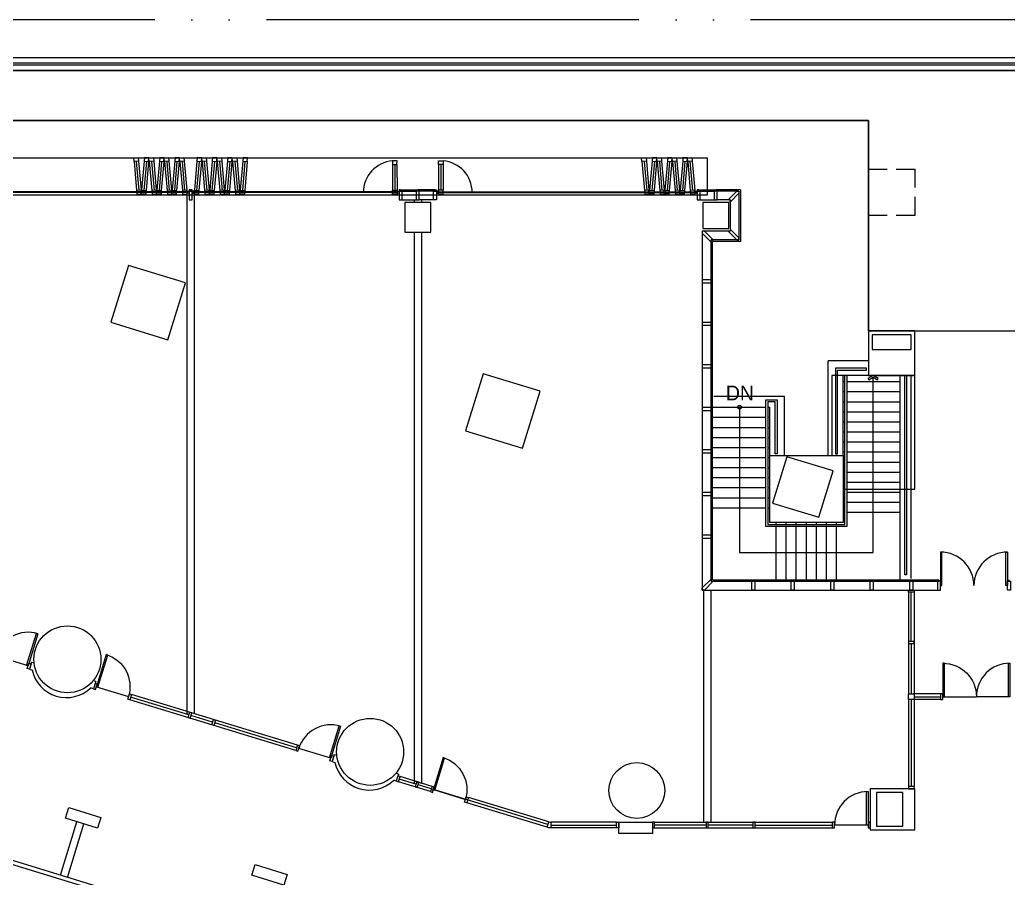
# Model space of a CAD drawing. Header units: millimetres. Extents: x -7448 to 427567, y 91657 to 341328.
# Drawn here: x 177485 to 204027, y 235239 to 258302 of the extents above; entities that cross this region are included whole.
import ezdxf
from ezdxf.enums import TextEntityAlignment as Align

# ---------------------------------------------------------------- set-up
doc = ezdxf.new("R2010")
doc.units = ezdxf.units.MM
doc.header["$LTSCALE"] = 500
doc.header["$MEASUREMENT"] = 0
doc.linetypes.add('CEN-2', pattern=[26, 20, -2, 0, -2, 0, -2])
doc.linetypes.add('HOON1', pattern=[3, 2, -1])
doc.layers.add('e-plan', color=9, linetype='CONTINUOUS')
doc.styles.add('돋움', font='Dotum.ttf')

# ---------------------------------------------------------------- blocks, each defined once
blk = doc.blocks.new('A$C5A682445')
at = {"layer": 'e-plan', "linetype": 'CEN-2'}
blk.add_lwpolyline([(-343809, -111602), (-96696, -114499), (-95833, -114798), (-95367, -115584), (-95446, -166137), (-517, -166635), (-517, -166635), (0, 0), (0, 0), (0, 0), (-297528, 10)], dxfattribs=at)
blk = doc.blocks.new('2F 코어')
at = {"layer": 'e-plan'}
blk.add_line((-241600, -21527), (-235097, -23515), dxfattribs=at)
blk = doc.blocks.new('2F 기둥 140514')
at = {"layer": 'e-plan', "ltscale": 0.5}
for points in [[(127903, 122550), (128603, 122550), (128603, 123350), (127903, 123350)], [(135903, 122650), (136603, 122650), (136603, 123350), (135903, 123350)], [(141503, 119800), (140453, 119800), (140453, 119400), (141503, 119400)], [(140573, 106600), (141273, 106600), (141273, 107500), (140573, 107500)]]:
    blk.add_lwpolyline(points, close=True, dxfattribs=at)
blk = doc.blocks.new('A$C20BE1455')
at = {"layer": 'e-plan'}
for points in [[(200, 1800), (200, 1760), (1100, 1760), (1100, 1800)], [(200, 0), (200, 40), (1100, 40), (1100, 0)]]:
    blk.add_lwpolyline(points, close=True, dxfattribs=at)
for centre, start, end in [((200, 1800), 270, 0), ((200, 0), 0, 90)]:
    blk.add_arc(centre, 900, start, end, dxfattribs=at)
blk = doc.blocks.new('A$C6B9375F1')
at = {"layer": 'e-plan'}
blk.add_lwpolyline([(-30, 195), (-30, 155), (10, 155), (10, -80), (-70, -80), (-70, 155), (-30, 155)], dxfattribs=at)
blk = doc.blocks.new('A$C66941DA5')
at = {"layer": 'e-plan'}
blk.add_line((-900, 0), (0, 0), dxfattribs=at)
blk.add_lwpolyline([(-900, 0), (-860, 0), (-860, -900), (-900, -900)], close=True, dxfattribs=at)
blk.add_arc((-900, 0), 900, 270, 360, dxfattribs=at)
blk = doc.blocks.new('A$C4EB37CB7')
at = {"layer": 'e-plan'}
for p, q in [((174, 730), (-5, 64)), ((231, 715), (53, 48)), ((289, 699), (111, 33))]:
    blk.add_line(p, q, dxfattribs=at)
for points in [[(199, 827), (315, 796), (289, 699), (174, 730), (199, 827)], [(-31, -33), (85, -64), (111, 33), (-5, 64), (-31, -33)]]:
    blk.add_lwpolyline(points, dxfattribs=at)
blk.add_circle((40, 0), 5, dxfattribs=at)
blk = doc.blocks.new('A$C2A8C388E')
at = {"layer": 'e-plan'}
blk.add_lwpolyline([(0, 57), (235, 292), (292, 292), (292, 235), (57, 0), (57, 57)], close=True, dxfattribs=at)
blk = doc.blocks.new('A$C4E3B2CC5')
at = {"layer": 'e-plan'}
for p, q in [((-243, -799), (-107, -31)), ((-184, -810), (-48, -41)), ((-125, -820), (11, -52))]:
    blk.add_line(p, q, dxfattribs=at)
for points in [[(-90, 67), (28, 47), (11, -52), (-107, -31), (-90, 67)], [(-260, -898), (-142, -919), (-125, -820), (-243, -799), (-260, -898)]]:
    blk.add_lwpolyline(points, dxfattribs=at)
blk.add_circle((-40, 8), 5, dxfattribs=at)
blk = doc.blocks.new('1~2F TC-140305')
at = {"layer": 'e-plan', "ltscale": 0.5}
for points in [[(-235179, -8118), (-233649, -8586), (-233181, -7056), (-234711, -6588)], [(-225654, -11030), (-224124, -11498), (-223656, -9968), (-225186, -9500)], [(-217413, -12975), (-216169, -13355), (-215789, -12112), (-217033, -11731)]]:
    blk.add_lwpolyline(points, close=True, dxfattribs=at)
for centre, radius in [((-236347, -17172), 900), ((-228219, -19657), 900), ((-221059, -20696), 750)]:
    blk.add_circle(centre, radius, dxfattribs=at)

msp = doc.modelspace()

# ---------------------------------------------------------------- linework, layer by layer
at = {"layer": 'e-plan'}
for p, q in [((169572, 257292), (357272, 257292)), ((169722, 257142), (357122, 257142)), ((169772, 257092), (357072, 257092)), ((169922, 256942), (296372, 256942)), ((181992, 253677), (176190, 253677)), ((181992, 253662), (176190, 253662)), ((181972, 253592), (181972, 239660)), ((187452, 253677), (182152, 253677)), ((187452, 253662), (182152, 253662)), ((182172, 253592), (182172, 239660)), ((188892, 253677), (195632, 253677)), ((188892, 253662), (195672, 253662)), ((196835, 253737), (196172, 253737)), ((196795, 253697), (196172, 253697)), ((196795, 253697), (196795, 252387)), ((196835, 253737), (196835, 252347)), ((188072, 253462), (188072, 253392)), ((188272, 253462), (188272, 253392)), ((196560, 253462), (196172, 253462)), ((196560, 253462), (196560, 252622)), ((188072, 252592), (188072, 237795)), ((188272, 252592), (188272, 237795)), ((196560, 252622), (195822, 252622)), ((196047, 243217), (196047, 252387)), ((196795, 252387), (196047, 252387)), ((196087, 243257), (196087, 252347)), ((196835, 252347), (196087, 252347)), ((200272, 249142), (199192, 249142)), ((199192, 246592), (199192, 249142)), ((200272, 248742), (199592, 248742)), ((199592, 246592), (199592, 248742)), ((201122, 243277), (201122, 248742)), ((201422, 243292), (201422, 248742)), ((199642, 248572), (199592, 248572)), ((201122, 248572), (199692, 248572)), ((196122, 248192), (198022, 248192)), ((198022, 246592), (198022, 248192)), ((199642, 248302), (199592, 248302)), ((201122, 248302), (199692, 248302)), ((199642, 248032), (199592, 248032)), ((201122, 248032), (199692, 248032)), ((196107, 247892), (197522, 247892)), ((197572, 247892), (197622, 247892)), ((197622, 246592), (197622, 247892)), ((199642, 247762), (199592, 247762)), ((201122, 247762), (199692, 247762)), ((196107, 247622), (197522, 247622)), ((197572, 247622), (197622, 247622)), ((199642, 247492), (199592, 247492)), ((201122, 247492), (199692, 247492)), ((196107, 247352), (197522, 247352)), ((197572, 247352), (197622, 247352)), ((199642, 247222), (199592, 247222)), ((201122, 247222), (199692, 247222)), ((196107, 247082), (197522, 247082)), ((197572, 247082), (197622, 247082)), ((199642, 246952), (199592, 246952)), ((201122, 246952), (199692, 246952)), ((196107, 246812), (197522, 246812)), ((197572, 246812), (197622, 246812)), ((199642, 246682), (199592, 246682)), ((201122, 246682), (199692, 246682)), ((196107, 246542), (197522, 246542)), ((197572, 246542), (197622, 246542)), ((199642, 246412), (199592, 246412)), ((201122, 246412), (199692, 246412)), ((196107, 246272), (197522, 246272)), ((197572, 246272), (197622, 246272)), ((199642, 246142), (199592, 246142)), ((201122, 246142), (199692, 246142)), ((196107, 246002), (197522, 246002)), ((197572, 246002), (197622, 246002)), ((199642, 245872), (199592, 245872)), ((201122, 245872), (199692, 245872)), ((196107, 245732), (197522, 245732)), ((197572, 245732), (197622, 245732)), ((199642, 245602), (199592, 245602)), ((201122, 245602), (199692, 245602)), ((196107, 245462), (197522, 245462)), ((197572, 245462), (197622, 245462)), ((199642, 245332), (199592, 245332)), ((201122, 245332), (199692, 245332)), ((196107, 245192), (197522, 245192)), ((197572, 245192), (197622, 245192)), ((199642, 245062), (199592, 245062)), ((201122, 245062), (199692, 245062)), ((197797, 244742), (197797, 244792)), ((198067, 244742), (198067, 244792)), ((198337, 244742), (198337, 244792)), ((198607, 244742), (198607, 244792)), ((198877, 244742), (198877, 244792)), ((199147, 244742), (199147, 244792)), ((199417, 244742), (199417, 244792)), ((197797, 243277), (197797, 244692)), ((198067, 243277), (198067, 244692)), ((198337, 243277), (198337, 244692)), ((198607, 243277), (198607, 244692)), ((198877, 243277), (198877, 244692)), ((199147, 243277), (199147, 244692)), ((199417, 243277), (199417, 244692)), ((196047, 243217), (202167, 243217)), ((196087, 243257), (202167, 243257)), ((195842, 242982), (195842, 236742)), ((196042, 242982), (196042, 236742)), ((201347, 242922), (201347, 240192)), ((201422, 241602), (201422, 242922)), ((201497, 242922), (201497, 240192)), ((201422, 241542), (201422, 240192)), ((177802, 241048), (177743, 240857)), ((177802, 241048), (177842, 241036)), ((177743, 240857), (177794, 240842)), ((177794, 240842), (177815, 240835)), ((179523, 240522), (179465, 240331)), ((179523, 240522), (179484, 240534)), ((179414, 240346), (179394, 240352)), ((179465, 240331), (179414, 240346)), ((184897, 238670), (180440, 240033)), ((182022, 239627), (180462, 240104)), ((184940, 238814), (180484, 240176)), ((201347, 240042), (201347, 237702)), ((201422, 240042), (201422, 237702)), ((202212, 240192), (201472, 240192)), ((202212, 240042), (201472, 240042)), ((201497, 240117), (202212, 240117)), ((201497, 240042), (201497, 237702)), ((182662, 239432), (182079, 239610)), ((184919, 238742), (182719, 239414)), ((185930, 238563), (185872, 238372)), ((185872, 238372), (185922, 238356)), ((185922, 238356), (185943, 238350)), ((185930, 238563), (185970, 238551)), ((187543, 237861), (187522, 237867)), ((187593, 237845), (187543, 237861)), ((187652, 238037), (187593, 237845)), ((187652, 238037), (187612, 238049)), ((188511, 237565), (187651, 237828)), ((188122, 237763), (187673, 237900)), ((188555, 237708), (187695, 237971)), ((188072, 237856), (188272, 237795)), ((191666, 236679), (188179, 237745)), ((191688, 236751), (189531, 237410)), ((191644, 236607), (189487, 237267)), ((188747, 232212), (173637, 236832)), ((178578, 235321), (179017, 236756)), ((178769, 235263), (179208, 236697)), ((193512, 236742), (191746, 236742)), ((191746, 236667), (193512, 236667)), ((193512, 236592), (191746, 236592)), ((194532, 236742), (199302, 236742)), ((195912, 236667), (194532, 236667)), ((194532, 236592), (199302, 236592)), ((195842, 236742), (196042, 236742)), ((197172, 236667), (195972, 236667)), ((197232, 236667), (199302, 236667))]:
    msp.add_line(p, q, dxfattribs=at)
at = {"layer": 'e-plan', "ltscale": 0.5}
for p, q in [((200272, 255592), (169922, 255592)), ((200272, 249942), (200272, 255592)), ((181992, 253677), (176472, 253677)), ((181992, 253662), (176472, 253662)), ((187632, 253677), (182152, 253677)), ((187632, 253662), (182152, 253662)), ((187712, 253737), (188172, 253737)), ((187712, 253697), (188132, 253697)), ((188632, 253737), (188172, 253737)), ((188632, 253697), (188212, 253697)), ((188712, 253677), (195632, 253677)), ((188712, 253662), (195632, 253662)), ((195712, 253737), (196172, 253737)), ((195712, 253697), (196132, 253697)), ((187752, 253462), (188132, 253462)), ((188592, 253462), (188212, 253462)), ((195752, 253462), (196132, 253462)), ((200272, 249942), (212772, 249942))]:
    msp.add_line(p, q, dxfattribs=at)
at = {"layer": 'e-plan'}
for points in [[(301422, 255592), (356922, 255592), (356922, 256942), (296372, 256942), (169922, 256942), (169922, 255592), (200272, 255592), (200272, 249942), (212772, 249942), (212772, 249742), (288917, 249742), (288917, 249942), (301422, 249942)], [(170572, 254592), (195942, 254592), (195942, 253592), (170572, 253592)], [(182032, 253642), (181992, 253642), (181992, 253697), (182032, 253697)], [(182032, 253697), (182072, 253697), (182072, 253737), (182032, 253737)], [(182072, 253697), (182112, 253697), (182112, 253737), (182072, 253737)], [(182112, 253642), (182152, 253642), (182152, 253697), (182112, 253697)], [(187672, 253642), (187632, 253642), (187632, 253697), (187672, 253697)], [(188672, 253642), (188712, 253642), (188712, 253697), (188672, 253697)], [(195672, 253642), (195632, 253642), (195632, 253697), (195672, 253697)], [(201522, 249942), (200272, 249942), (200272, 248742), (201522, 248742)], [(197622, 246592), (199592, 246592), (199592, 244792), (197622, 244792), (197622, 246592)], [(201497, 242982), (201497, 242922), (201347, 242922), (201347, 242982)], [(201497, 241542), (201497, 241602), (201347, 241602), (201347, 241542)], [(177730, 241018), (177787, 241000), (177743, 240857), (177686, 240874)], [(179566, 240457), (179509, 240474), (179465, 240331), (179522, 240313)], [(180427, 240193), (180484, 240176), (180440, 240032), (180383, 240050)], [(201347, 240192), (201497, 240192), (201497, 240042), (201347, 240042)], [(202272, 240192), (202212, 240192), (202212, 240042), (202272, 240042)], [(182101, 239682), (182043, 239699), (182000, 239556), (182057, 239538)], [(182684, 239504), (182741, 239486), (182697, 239343), (182640, 239360)], [(184998, 238796), (184940, 238813), (184897, 238670), (184954, 238652)], [(185858, 238533), (185916, 238515), (185872, 238372), (185815, 238389)], [(187695, 237971), (187637, 237989), (187593, 237845), (187651, 237828)], [(188201, 237817), (188143, 237834), (188100, 237691), (188157, 237673)], [(188613, 237691), (188555, 237708), (188511, 237565), (188569, 237547)], [(201497, 237642), (201497, 237702), (201347, 237702), (201347, 237642)], [(189473, 237428), (189531, 237410), (189487, 237267), (189429, 237284)], [(193512, 236742), (193572, 236742), (193572, 236592), (193512, 236592)], [(194532, 236742), (194472, 236742), (194472, 236592), (194532, 236592)], [(195972, 236742), (195912, 236742), (195912, 236592), (195972, 236592)], [(197232, 236742), (197172, 236742), (197172, 236592), (197232, 236592)], [(199362, 236742), (199302, 236742), (199302, 236592), (199362, 236592)], [(200322, 236742), (200262, 236742), (200262, 236592), (200322, 236592)]]:
    msp.add_lwpolyline(points, close=True, dxfattribs=at)
at = {"layer": 'e-plan', "linetype": 'HOON1', "ltscale": 0.5}
msp.add_lwpolyline([(200272, 253042), (200272, 254292), (201522, 254292), (201522, 253042)], close=True, dxfattribs=at)
at = {"layer": 'e-plan'}
for points in [[(182072, 253737), (182072, 253697), (182032, 253697), (182032, 253462), (182112, 253462), (182112, 253697), (182072, 253697)], [(195812, 252622), (195812, 242982), (202127, 242982)], [(199692, 248742), (199692, 244692), (197522, 244692), (197522, 248092), (197822, 248092), (197822, 246642), (197772, 246642), (197772, 248042), (197572, 248042), (197572, 244742), (199642, 244742), (199642, 248742)], [(199592, 245692), (201522, 245692), (201522, 248742), (199292, 248742), (199292, 246592)], [(200222, 248942), (199392, 248942), (199392, 246642), (199442, 246642), (199442, 248892), (200222, 248892), (200222, 248942)], [(200399, 248697), (200515, 248631), (200534, 248665), (200399, 248742), (200260, 248665), (200283, 248631), (200399, 248697)], [(201297, 248742), (201297, 243392), (201247, 243392), (201247, 248742)], [(196815, 247892), (196815, 243992), (200399, 243992), (200399, 248697)], [(191694, 236592), (191644, 236607), (191688, 236751), (191716, 236742), (191746, 236742), (191746, 236592), (191694, 236592)]]:
    msp.add_lwpolyline(points, dxfattribs=at)
at = {"layer": 'e-plan', "ltscale": 0.5}
for points in [[(187712, 253737), (187712, 253697), (187672, 253697), (187672, 253462), (187752, 253462), (187752, 253697), (187712, 253697)], [(188172, 253737), (188172, 253697), (188132, 253697), (188132, 253462), (188212, 253462), (188212, 253697), (188172, 253697)], [(188632, 253737), (188632, 253697), (188672, 253697), (188672, 253462), (188592, 253462), (188592, 253697), (188632, 253697)], [(195712, 253737), (195712, 253697), (195672, 253697), (195672, 253462), (195752, 253462), (195752, 253697), (195712, 253697)], [(196172, 253737), (196172, 253697), (196132, 253697), (196132, 253462), (196212, 253462), (196212, 253697), (196172, 253697)], [(179573, 236585), (178712, 236849), (178800, 237136), (179661, 236872), (179573, 236585)], [(194472, 236442), (193572, 236442), (193572, 236742), (194472, 236742), (194472, 236442)], [(184579, 235055), (183718, 235318), (183806, 235605), (184667, 235342), (184579, 235055)]]:
    msp.add_lwpolyline(points, dxfattribs=at)
for points in [[(187672, 253697), (187712, 253697), (187712, 253737), (187672, 253737)], [(188672, 253697), (188632, 253697), (188632, 253737), (188672, 253737)], [(195672, 253697), (195712, 253697), (195712, 253737), (195672, 253737)], [(201522, 237642), (200322, 237642), (200322, 236542), (201522, 236542)]]:
    msp.add_lwpolyline(points, close=True, dxfattribs=at)
at = {"layer": 'e-plan'}
msp.add_circle((196815, 247892), 50, dxfattribs=at)
for centre, radius, start, end in [((187554, 253670), 842, 94.0856, 180.5103), ((188790, 253670), 842, 359.4897, 85.9144), ((178742, 241043), 950, 192.6619, 313.338), ((186870, 238558), 950, 192.6619, 313.338)]:
    msp.add_arc(centre, radius, start, end, dxfattribs=at)

# ---------------------------------------------------------------- block references
for name, p in [('A$C5A682445', (415112, 258292)), ('1~2F TC-140305', (415112, 258292)), ('A$C2A8C388E', (196504, 253405)), ('2F 기둥 140514', (59920, 130042)), ('2F 코어', (415112, 258292))]:
    msp.add_blockref(name, p, dxfattribs=at)
at = {"layer": 'e-plan', "extrusion": (0, 0, -1), "zscale": -1, "rotation": 184.9999999754224}
for p in [(-180725, 253674), (-181135, 253674), (-181544, 253674), (-181954, 253674), (-194364, 253674), (-194774, 253674), (-195184, 253674), (-195594, 253674)]:
    msp.add_blockref('A$C4E3B2CC5', p, dxfattribs=at)
at = {"layer": 'e-plan'}
for name, p, rotation in [('A$C4E3B2CC5', (180773, 253674), 184.9999999754224), ('A$C4E3B2CC5', (181182, 253674), 184.9999999754224), ('A$C4E3B2CC5', (181592, 253674), 184.9999999754224), ('A$C4E3B2CC5', (194412, 253674), 184.9999999754224), ('A$C4E3B2CC5', (194822, 253674), 184.9999999754224), ('A$C4E3B2CC5', (195232, 253674), 184.9999999754224), ('A$C4EB37CB7', (188752, 253660), 14.99999999999995), ('A$C20BE1455', (204007, 242902), 89.99997609433791), ('A$C2A8C388E', (196104, 243273), 180), ('A$C6B9375F1', (197212, 243062), 359.9987876414226), ('A$C6B9375F1', (198272, 243062), 359.9987876414226), ('A$C6B9375F1', (199332, 243062), 359.9987876414226), ('A$C6B9375F1', (200392, 243062), 359.9987876414226), ('A$C6B9375F1', (201452, 243062), 359.9987876414226), ('A$C6B9375F1', (204077, 243062), 359.9987876414226), ('A$C66941DA5', (176847, 241209), 162.9988919306973), ('A$C66941DA5', (203172, 240117), 180.0009379726494), ('A$C66941DA5', (184976, 238724), 162.9988919306887), ('A$C66941DA5', (199362, 236667), 180)]:
    msp.add_blockref(name, p, dxfattribs=dict(at, rotation=rotation))
at = {"layer": 'e-plan', "extrusion": (0, 0, -1), "xscale": -1, "zscale": -1, "rotation": 175.0000000245776}
for p in [(-182190, 253674), (-182600, 253674), (-183010, 253674), (-183420, 253674)]:
    msp.add_blockref('A$C4E3B2CC5', p, dxfattribs=at)
at = {"layer": 'e-plan', "xscale": -1}
for name, p, rotation in [('A$C4E3B2CC5', (182552, 253674), 175.0000000245776), ('A$C4E3B2CC5', (182962, 253674), 175.0000000245776), ('A$C4E3B2CC5', (183372, 253674), 175.0000000245776), ('A$C4EB37CB7', (187593, 253660), 345), ('A$C2A8C388E', (196504, 252678), 180), ('A$C6B9375F1', (195892, 251306), 270), ('A$C6B9375F1', (195892, 250163), 270), ('A$C6B9375F1', (195892, 249020), 270), ('A$C6B9375F1', (195892, 247877), 270), ('A$C6B9375F1', (195892, 246734), 270), ('A$C6B9375F1', (195892, 245591), 270), ('A$C6B9375F1', (195892, 244448), 270), ('A$C6B9375F1', (202137, 243062), 0.00121235857744928), ('A$C66941DA5', (180405, 240122), 163.0011205434317), ('A$C66941DA5', (203172, 240117), 179.9990620273505), ('A$C66941DA5', (189451, 237356), 163.0011205434316)]:
    msp.add_blockref(name, p, dxfattribs=dict(at, rotation=rotation))
msp.add_blockref('A$C2A8C388E', (196104, 252330), dxfattribs=at)

# ---------------------------------------------------------------- texts
at = {"layer": 'e-plan', "lineweight": 0, "style": '돋움'}
msp.add_text('DN', height=400, dxfattribs=at).set_placement((196822, 248275), align=Align.MIDDLE_CENTER)

doc.saveas('drawing.dxf')
